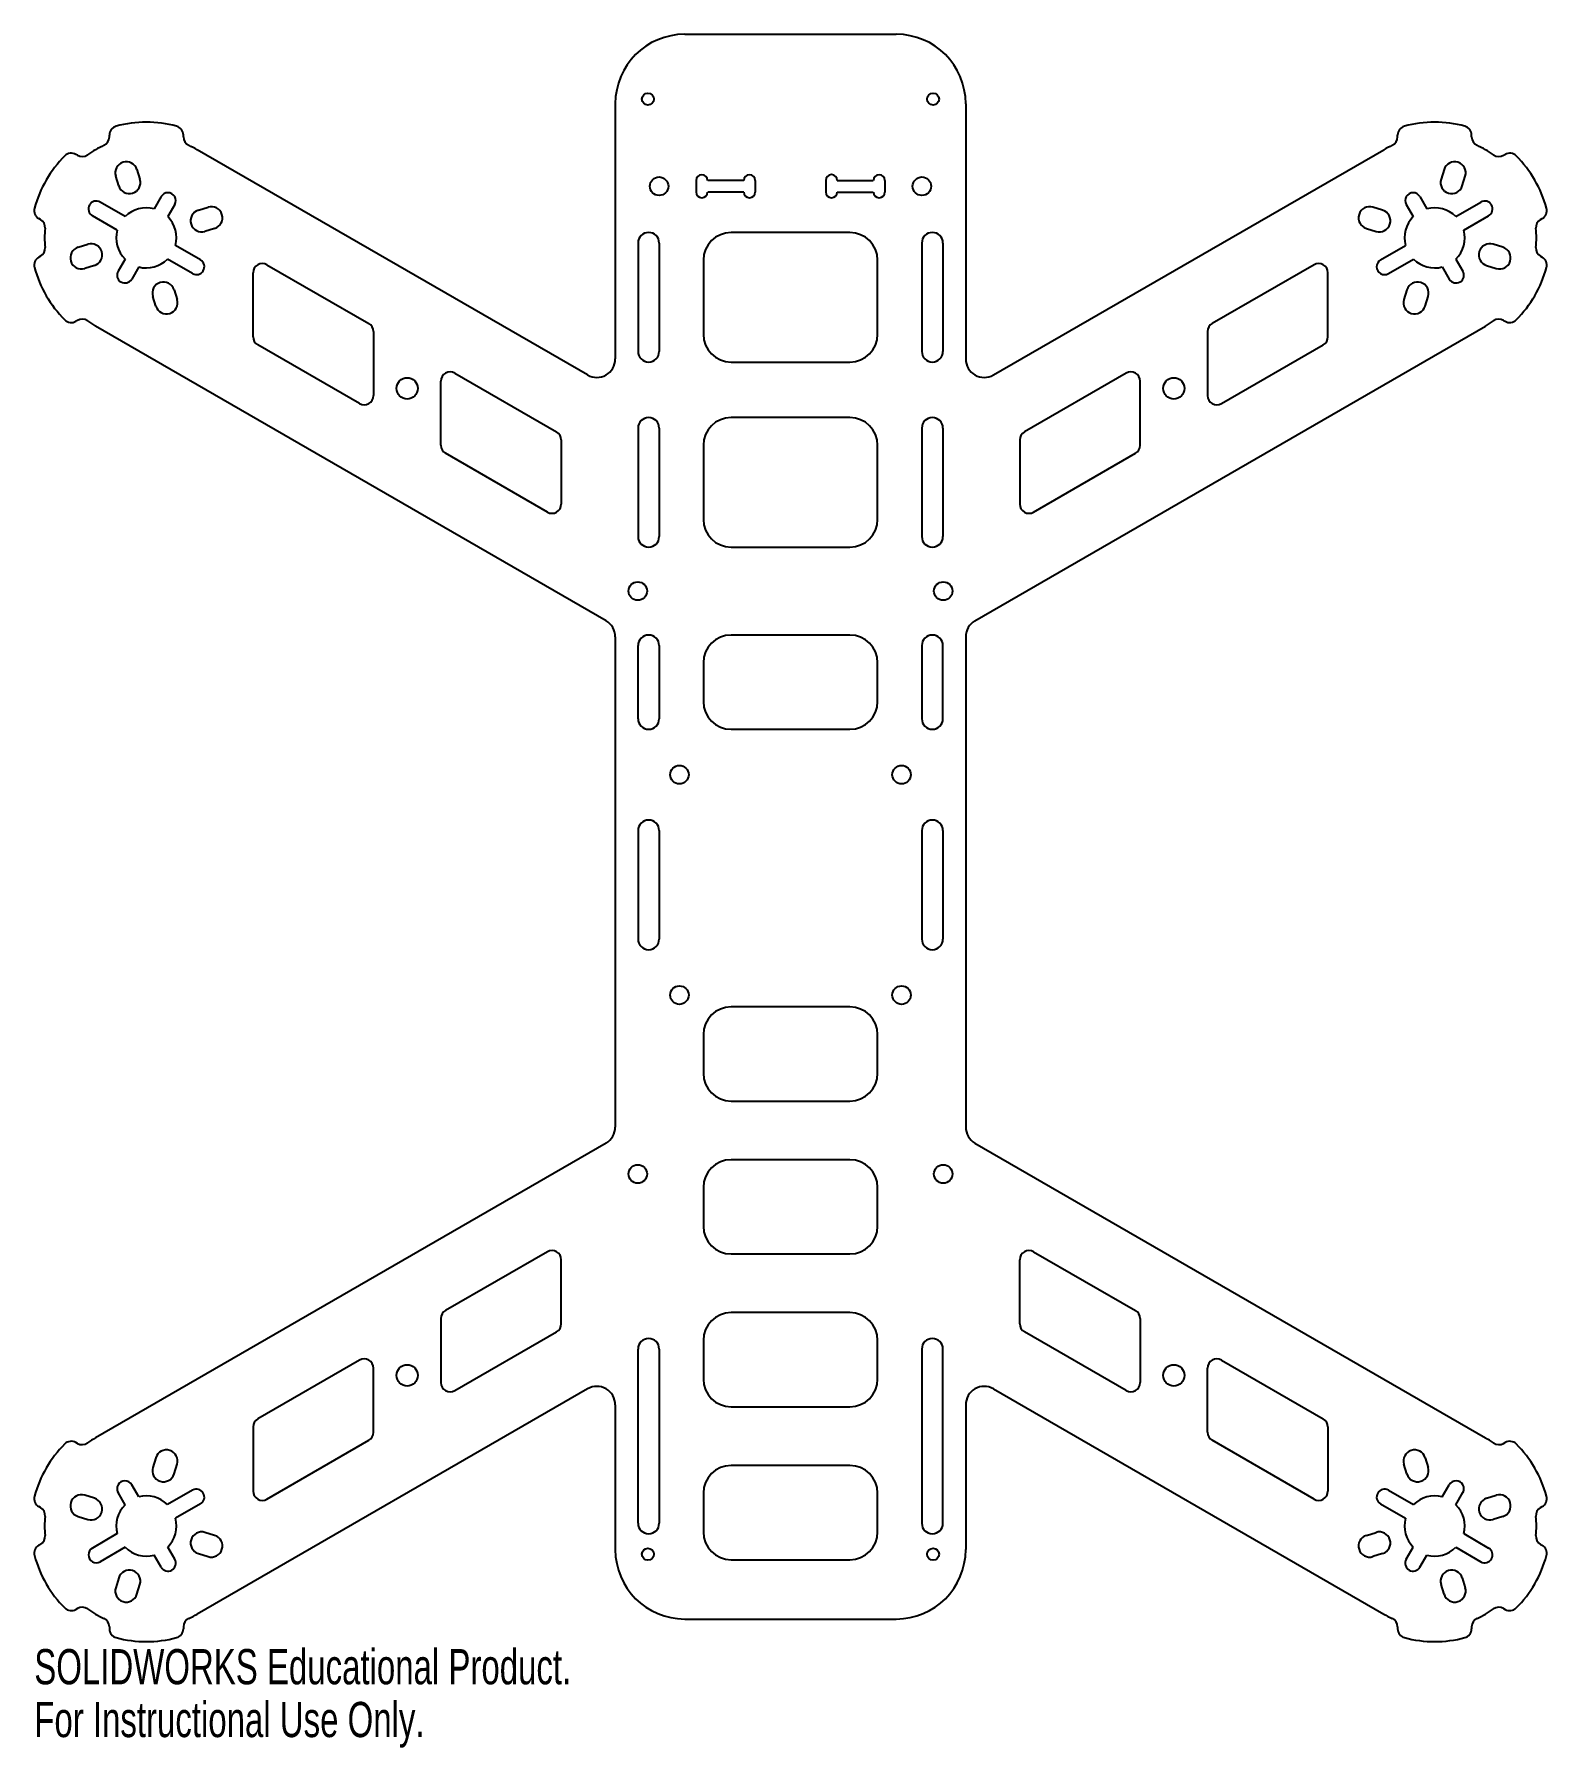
# Model space of a CAD drawing. Header units: inches. Extents: x -4.09 to 4.09, y -8.64 to 0.62.
import ezdxf

# ---------------------------------------------------------------- set-up
doc = ezdxf.new("R2010")
doc.units = ezdxf.units.IN
doc.header["$MEASUREMENT"] = 0
doc.styles.add('SLDTEXTSTYLE0', font='TXT', dxfattribs={"width": 0.7})

msp = doc.modelspace()

# ---------------------------------------------------------------- linework, layer by layer
at = {"color": 7, "linetype": 'Continuous', "lineweight": 25}
for p, q in [((-0.5715, 0.621), (0.5715, 0.621)), ((-0.9465, 0.246), (-0.9465, -1.1333)), ((0.9465, 0.246), (0.9465, -1.1333)), ((-3.6799, 0.0664), (-3.6799, 0.0761)), ((-3.2799, 0.0664), (-3.2799, 0.0761)), ((3.2799, 0.0664), (3.2799, 0.0761)), ((3.6799, 0.0664), (3.6799, 0.0761)), ((-3.8522, -0.0331), (-3.8606, -0.0282)), ((-1.0965, -1.2199), (-3.2049, -0.0027)), ((1.0965, -1.2199), (3.2049, -0.0027)), ((3.8522, -0.0331), (3.8606, -0.0282)), ((-3.6294, -0.1981), (-3.6456, -0.1456)), ((-3.5309, -0.1102), (-3.5147, -0.1627)), ((-0.51, -0.1688), (-0.51, -0.2313)), ((-0.2525, -0.1688), (-0.4475, -0.1688)), ((-0.19, -0.1688), (-0.19, -0.2313)), ((0.19, -0.1688), (0.19, -0.2313)), ((0.2525, -0.1688), (0.4475, -0.1688)), ((0.51, -0.1688), (0.51, -0.2313)), ((3.5309, -0.1102), (3.5147, -0.1627)), ((3.6294, -0.1981), (3.6456, -0.1456)), ((-3.4004, -0.2564), (-3.4382, -0.3219)), ((-0.2525, -0.2313), (-0.4475, -0.2313)), ((0.2525, -0.2313), (0.4475, -0.2313)), ((3.4004, -0.2564), (3.4382, -0.3219)), ((-3.6369, -0.4374), (-3.7717, -0.3596)), ((-3.5944, -0.3638), (-3.7292, -0.2859)), ((-3.3268, -0.2989), (-3.3646, -0.3644)), ((-3.199, -0.3295), (-3.1464, -0.3133)), ((3.199, -0.3295), (3.1464, -0.3133)), ((3.3268, -0.2989), (3.3646, -0.3644)), ((3.5944, -0.3638), (3.7292, -0.2859)), ((3.6369, -0.4374), (3.7717, -0.3596)), ((-4.0522, -0.3795), (-4.0606, -0.3747)), ((-3.111, -0.4279), (-3.1636, -0.4441)), ((0.3205, -0.45), (-0.3205, -0.45)), ((3.111, -0.4279), (3.1636, -0.4441)), ((4.0522, -0.3795), (4.0606, -0.3747)), ((-3.8487, -0.5301), (-3.7961, -0.5139)), ((-3.188, -0.5984), (-3.3228, -0.5206)), ((-0.8235, -0.507), (-0.8235, -1.093)), ((-0.7095, -0.507), (-0.7095, -1.093)), ((0.7095, -0.507), (0.7095, -1.093)), ((0.8235, -0.507), (0.8235, -1.093)), ((3.188, -0.5984), (3.3228, -0.5206)), ((3.8487, -0.5301), (3.7961, -0.5139)), ((-4.0522, -0.5785), (-4.0606, -0.5833)), ((-3.7608, -0.6285), (-3.8133, -0.6447)), ((-3.5951, -0.5936), (-3.6329, -0.6591)), ((-3.5215, -0.6361), (-3.5593, -0.7016)), ((-3.2305, -0.6721), (-3.3653, -0.5942)), ((-2.8285, -0.6241), (-2.2785, -0.9417)), ((-0.4705, -0.6), (-0.4705, -1)), ((0.4705, -1), (0.4705, -0.6)), ((2.8285, -0.6241), (2.2785, -0.9417)), ((3.2305, -0.6721), (3.3653, -0.5942)), ((3.5215, -0.6361), (3.5593, -0.7016)), ((3.5951, -0.5936), (3.6329, -0.6591)), ((3.7608, -0.6285), (3.8133, -0.6447)), ((4.0522, -0.5785), (4.0606, -0.5833)), ((-2.9035, -1.0138), (-2.9035, -0.6674)), ((2.9035, -1.0138), (2.9035, -0.6674)), ((-3.4288, -0.8478), (-3.445, -0.7953)), ((-3.3303, -0.7599), (-3.3141, -0.8124)), ((3.3303, -0.7599), (3.3141, -0.8124)), ((3.4288, -0.8478), (3.445, -0.7953)), ((-3.8522, -0.9249), (-3.8606, -0.9298)), ((3.8522, -0.9249), (3.8606, -0.9298)), ((-0.9965, -2.5479), (-3.7549, -0.9553)), ((-2.2535, -0.985), (-2.2535, -1.3314)), ((0.9965, -2.5479), (3.7549, -0.9553)), ((2.2535, -0.985), (2.2535, -1.3314)), ((-2.3285, -1.3747), (-2.8785, -1.0571)), ((2.3285, -1.3747), (2.8785, -1.0571)), ((-0.3205, -1.15), (0.3205, -1.15)), ((-1.8885, -1.5998), (-1.8885, -1.2534)), ((-1.8135, -1.2101), (-1.2635, -1.5277)), ((1.8135, -1.2101), (1.2635, -1.5277)), ((1.8885, -1.5998), (1.8885, -1.2534)), ((0.3205, -1.45), (-0.3205, -1.45)), ((-1.2385, -1.571), (-1.2385, -1.9174)), ((-0.8235, -1.507), (-0.8235, -2.093)), ((-0.7095, -1.507), (-0.7095, -2.093)), ((0.7095, -1.507), (0.7095, -2.093)), ((0.8235, -1.507), (0.8235, -2.093)), ((1.2385, -1.571), (1.2385, -1.9174)), ((-1.3135, -1.9607), (-1.8635, -1.6431)), ((-0.4705, -1.6), (-0.4705, -2)), ((0.4705, -2), (0.4705, -1.6)), ((1.3135, -1.9607), (1.8635, -1.6431)), ((-0.3205, -2.15), (0.3205, -2.15)), ((-0.9465, -2.6345), (-0.9465, -5.2833)), ((-0.8235, -3.077), (-0.8235, -2.682)), ((-0.7095, -2.682), (-0.7095, -3.077)), ((0.3205, -2.625), (-0.3205, -2.625)), ((0.7095, -2.682), (0.7095, -3.077)), ((0.8235, -3.077), (0.8235, -2.682)), ((0.9465, -2.6345), (0.9465, -5.2833)), ((-0.4705, -2.775), (-0.4705, -2.984)), ((0.4705, -2.984), (0.4705, -2.775)), ((-0.3205, -3.134), (0.3205, -3.134)), ((-0.8235, -3.682), (-0.8235, -4.268)), ((-0.7095, -3.682), (-0.7095, -4.268)), ((0.7095, -3.682), (0.7095, -4.268)), ((0.8235, -3.682), (0.8235, -4.268)), ((0.3205, -4.634), (-0.3205, -4.634)), ((-0.4705, -4.784), (-0.4705, -4.993)), ((0.4705, -4.993), (0.4705, -4.784)), ((-0.3205, -5.143), (0.3205, -5.143)), ((-0.9965, -5.3699), (-3.7549, -6.9624)), ((0.3205, -5.46), (-0.3205, -5.46)), ((0.9965, -5.3699), (3.7549, -6.9624)), ((-0.4705, -5.61), (-0.4705, -5.819)), ((0.4705, -5.819), (0.4705, -5.61)), ((-1.3135, -5.957), (-1.8635, -6.2746)), ((-1.2385, -6.3467), (-1.2385, -6.0003)), ((-0.3205, -5.969), (0.3205, -5.969)), ((1.2385, -6.3467), (1.2385, -6.0003)), ((1.3135, -5.957), (1.8635, -6.2746)), ((0.3205, -6.286), (-0.3205, -6.286)), ((-1.8885, -6.3179), (-1.8885, -6.6643)), ((1.8885, -6.3179), (1.8885, -6.6643)), ((-1.8135, -6.7076), (-1.2635, -6.39)), ((-0.4705, -6.436), (-0.4705, -6.645)), ((0.4705, -6.645), (0.4705, -6.436)), ((1.8135, -6.7076), (1.2635, -6.39)), ((-2.3285, -6.543), (-2.8785, -6.8606)), ((-0.8235, -7.424), (-0.8235, -6.483)), ((-0.7095, -6.483), (-0.7095, -7.424)), ((0.7095, -6.483), (0.7095, -7.424)), ((0.8235, -7.424), (0.8235, -6.483)), ((2.3285, -6.543), (2.8785, -6.8606)), ((-2.2535, -6.9327), (-2.2535, -6.5863)), ((2.2535, -6.9327), (2.2535, -6.5863)), ((-1.0965, -6.6978), (-3.2049, -7.915)), ((1.0965, -6.6978), (3.2049, -7.915)), ((-0.9465, -6.7844), (-0.9465, -7.5665)), ((-0.3205, -6.795), (0.3205, -6.795)), ((0.9465, -6.7844), (0.9465, -7.5665)), ((-2.9035, -6.9039), (-2.9035, -7.2503)), ((2.9035, -6.9039), (2.9035, -7.2503)), ((-3.8522, -6.9928), (-3.8606, -6.988)), ((-2.8285, -7.2936), (-2.2785, -6.976)), ((2.8285, -7.2936), (2.2785, -6.976)), ((3.8522, -6.9928), (3.8606, -6.988)), ((-3.4288, -7.0699), (-3.445, -7.1224)), ((-3.3303, -7.1578), (-3.3141, -7.1053)), ((0.3205, -7.112), (-0.3205, -7.112)), ((3.3303, -7.1578), (3.3141, -7.1053)), ((3.4288, -7.0699), (3.445, -7.1224)), ((-3.5215, -7.2816), (-3.5593, -7.2161)), ((3.5215, -7.2816), (3.5593, -7.2161)), ((-3.7608, -7.2892), (-3.8133, -7.273)), ((-3.5951, -7.3241), (-3.6329, -7.2586)), ((-3.2305, -7.2457), (-3.3653, -7.3235)), ((-0.4705, -7.262), (-0.4705, -7.471)), ((0.4705, -7.471), (0.4705, -7.262)), ((3.2305, -7.2457), (3.3653, -7.3235)), ((3.5951, -7.3241), (3.6329, -7.2586)), ((3.7608, -7.2892), (3.8133, -7.273)), ((-4.0522, -7.3392), (-4.0606, -7.3344)), ((-3.8487, -7.3876), (-3.7961, -7.4039)), ((-3.188, -7.3193), (-3.3228, -7.3971)), ((3.188, -7.3193), (3.3228, -7.3971)), ((3.8487, -7.3876), (3.7961, -7.4039)), ((4.0522, -7.3392), (4.0606, -7.3344)), ((-3.6369, -7.4803), (-3.7717, -7.5582)), ((-3.111, -7.4898), (-3.1636, -7.4736)), ((3.111, -7.4898), (3.1636, -7.4736)), ((3.6369, -7.4803), (3.7717, -7.5582)), ((-4.0522, -7.5382), (-4.0606, -7.5431)), ((-3.5944, -7.5539), (-3.7292, -7.6318)), ((-3.3268, -7.6188), (-3.3646, -7.5533)), ((-3.199, -7.5882), (-3.1464, -7.6044)), ((3.199, -7.5882), (3.1464, -7.6044)), ((3.3268, -7.6188), (3.3646, -7.5533)), ((3.5944, -7.5539), (3.7292, -7.6318)), ((4.0522, -7.5382), (4.0606, -7.5431)), ((-3.4004, -7.6613), (-3.4382, -7.5958)), ((-0.3205, -7.621), (0.3205, -7.621)), ((3.4004, -7.6613), (3.4382, -7.5958)), ((-3.6294, -7.7196), (-3.6456, -7.7722)), ((-3.5309, -7.8076), (-3.5147, -7.755)), ((3.5309, -7.8076), (3.5147, -7.755)), ((3.6294, -7.7196), (3.6456, -7.7722)), ((-3.8522, -7.8846), (-3.8606, -7.8895)), ((-0.5715, -7.9415), (0.5715, -7.9415)), ((3.8522, -7.8846), (3.8606, -7.8895)), ((-3.6799, -7.9841), (-3.6799, -7.9938)), ((-3.2799, -7.9841), (-3.2799, -7.9938)), ((3.2799, -7.9841), (3.2799, -7.9938)), ((3.6799, -7.9841), (3.6799, -7.9938))]:
    msp.add_line(p, q, dxfattribs=at)
for centre, radius in [((-0.77, 0.271), 0.0325), ((0.77, 0.271), 0.0325), ((-0.71, -0.2), 0.05), ((0.71, -0.2), 0.05), ((-2.071, -1.2924), 0.0575), ((2.071, -1.2924), 0.0575), ((-0.825, -2.3875), 0.05), ((0.825, -2.3875), 0.05), ((-0.6, -3.3795), 0.05), ((0.6, -3.3795), 0.05), ((-0.6, -4.5705), 0.05), ((0.6, -4.5705), 0.05), ((-0.825, -5.537), 0.05), ((0.825, -5.537), 0.05), ((-2.071, -6.6253), 0.0575), ((2.071, -6.6253), 0.0575), ((-0.77, -7.5915), 0.0325), ((0.77, -7.5915), 0.0325)]:
    msp.add_circle(centre, radius, dxfattribs=at)
for centre, radius, start, end in [((-0.5715, 0.246), 0.375, 90, 180), ((0.5715, 0.246), 0.375, 0, 90), ((-3.6299, 0.0761), 0.05, 105.12167, 180), ((-3.4799, -0.479), 0.625, 74.87833, 105.12167), ((-3.3299, 0.0761), 0.05, 0, 74.87833), ((3.3299, 0.0761), 0.05, 105.12167, 180), ((3.4799, -0.479), 0.625, 74.87833, 105.12167), ((3.6299, 0.0761), 0.05, 360, 74.87833), ((-3.4799, -0.479), 0.55, 114.62432, 125.37568), ((-3.7299, 0.0664), 0.05, 294.62432, 360), ((-3.2299, 0.0664), 0.05, 180, 245.37568), ((-3.4799, -0.479), 0.55, 60, 65.37568), ((3.4799, -0.479), 0.55, 114.62432, 120), ((3.2299, 0.0664), 0.05, 294.62432, 0), ((3.7299, 0.0664), 0.05, 180, 245.37568), ((3.4799, -0.479), 0.55, 54.62432, 65.37568), ((-3.4799, -0.479), 0.625, 134.87833, 165.12167), ((-3.8856, -0.0716), 0.05, 60, 134.87833), ((-3.8272, 0.0102), 0.05, 240, 305.37568), ((-3.5883, -0.1279), 0.06, 17.15636, 197.15636), ((3.5883, -0.1279), 0.06, 342.84364, 162.84364), ((3.8272, 0.0102), 0.05, 234.62432, 300), ((3.8856, -0.0716), 0.05, 45.12167, 120), ((3.4799, -0.479), 0.625, 14.87833, 45.12167), ((-3.572, -0.1804), 0.06, 197.15636, 17.15636), ((-0.4788, -0.1688), 0.0312, 0, 180), ((-0.2213, -0.1688), 0.0312, 0, 180), ((0.2213, -0.1688), 0.0313, 0, 180), ((0.4788, -0.1688), 0.0312, 0, 180), ((3.572, -0.1804), 0.06, 162.84364, 342.84364), ((-3.3636, -0.2776), 0.0425, 330, 150), ((-0.4788, -0.2313), 0.0312, 180, 0), ((-0.2213, -0.2313), 0.0312, 180, 0), ((0.2213, -0.2313), 0.0312, 180, 0), ((0.4788, -0.2313), 0.0312, 180, 0), ((3.3636, -0.2776), 0.0425, 30, 210), ((-4.0356, -0.3314), 0.05, 165.12167, 240), ((-3.7505, -0.3227), 0.0425, 60, 240), ((-3.4799, -0.479), 0.1625, 75.16137, 134.83863), ((-3.4799, -0.479), 0.1625, 345.16137, 44.83863), ((-3.1813, -0.3868), 0.06, 107.15636, 287.15636), ((-3.1287, -0.3706), 0.06, 287.15636, 107.15636), ((3.1287, -0.3706), 0.06, 72.84364, 252.84364), ((3.1813, -0.3868), 0.06, 252.84364, 72.84364), ((3.4799, -0.479), 0.1625, 135.16137, 194.83863), ((3.4799, -0.479), 0.1625, 45.16137, 104.83863), ((3.7505, -0.3227), 0.0425, 300, 120), ((4.0356, -0.3314), 0.05, 300, 14.87833), ((-4.0772, -0.4228), 0.05, 354.62432, 60), ((-3.4799, -0.479), 0.55, 174.62432, 185.37568), ((-3.4799, -0.479), 0.1625, 165.16137, 224.83863), ((-0.7665, -0.507), 0.057, 0, 180), ((-0.3205, -0.6), 0.15, 90, 180), ((0.3205, -0.6), 0.15, 0, 90), ((0.7665, -0.507), 0.057, 0, 180), ((3.4799, -0.479), 0.1625, 315.16137, 14.83863), ((4.0772, -0.4228), 0.05, 120, 185.37568), ((3.4799, -0.479), 0.55, 354.62432, 5.37568), ((-4.0772, -0.5352), 0.05, 300, 5.37568), ((-3.831, -0.5874), 0.06, 107.15636, 287.15636), ((-3.7785, -0.5712), 0.06, 287.15636, 107.15636), ((3.7785, -0.5712), 0.06, 72.84364, 252.84364), ((3.831, -0.5874), 0.06, 252.84364, 72.84364), ((4.0772, -0.5352), 0.05, 174.62432, 240), ((-4.0356, -0.6266), 0.05, 120, 194.87833), ((-3.4799, -0.479), 0.625, 194.87833, 225.12167), ((-3.4799, -0.479), 0.1625, 255.16137, 314.83863), ((-3.2092, -0.6352), 0.0425, 240, 60), ((-2.8535, -0.6674), 0.05, 60, 180), ((2.8535, -0.6674), 0.05, 0, 120), ((3.2092, -0.6352), 0.0425, 120, 300), ((3.4799, -0.479), 0.1625, 225.16137, 284.83863), ((3.4799, -0.479), 0.625, 314.87833, 345.12167), ((4.0356, -0.6266), 0.05, 345.12167, 60), ((-3.5961, -0.6804), 0.0425, 150, 330), ((-3.3877, -0.7776), 0.06, 17.15636, 197.15636), ((3.3877, -0.7776), 0.06, 342.84364, 162.84364), ((3.5961, -0.6804), 0.0425, 210, 30), ((-3.3715, -0.8301), 0.06, 197.15636, 17.15636), ((3.3715, -0.8301), 0.06, 162.84364, 342.84364), ((-3.8856, -0.8864), 0.05, 225.12167, 300), ((-3.8272, -0.9682), 0.05, 54.62432, 120), ((3.8272, -0.9682), 0.05, 60, 125.37568), ((3.8856, -0.8864), 0.05, 240, 314.87833), ((-3.4799, -0.479), 0.55, 234.62432, 240), ((-2.8535, -1.0138), 0.05, 180, 240), ((-2.3035, -0.985), 0.05, 0, 60), ((-0.3205, -1), 0.15, 180, 270), ((0.3205, -1), 0.15, 270, 0), ((2.3035, -0.985), 0.05, 120, 180), ((2.8535, -1.0138), 0.05, 300, 0), ((3.4799, -0.479), 0.55, 300, 305.37568), ((-0.7665, -1.093), 0.057, 180, 0), ((0.7665, -1.093), 0.057, 180, 0), ((-1.8385, -1.2534), 0.05, 60, 180), ((-1.0465, -1.1333), 0.1, 240, 0), ((1.0465, -1.1333), 0.1, 180, 300), ((1.8385, -1.2534), 0.05, 0, 120), ((-2.3035, -1.3314), 0.05, 240, 0), ((2.3035, -1.3314), 0.05, 180, 300), ((-0.7665, -1.507), 0.057, 0, 180), ((-0.3205, -1.6), 0.15, 90, 180), ((0.3205, -1.6), 0.15, 0, 90), ((0.7665, -1.507), 0.057, 0, 180), ((-1.2885, -1.571), 0.05, 0, 60), ((1.2885, -1.571), 0.05, 120, 180), ((-1.8385, -1.5998), 0.05, 180, 240), ((1.8385, -1.5998), 0.05, 300, 0), ((-1.2885, -1.9174), 0.05, 240, 0), ((1.2885, -1.9174), 0.05, 180, 300), ((-0.3205, -2), 0.15, 180, 270), ((0.3205, -2), 0.15, 270, 0), ((-0.7665, -2.093), 0.057, 180, 0), ((0.7665, -2.093), 0.057, 180, 0), ((-1.0465, -2.6345), 0.1, 0, 60), ((1.0465, -2.6345), 0.1, 120, 180), ((-0.7665, -2.682), 0.057, 0, 180), ((-0.3205, -2.775), 0.15, 90, 180), ((0.3205, -2.775), 0.15, 0, 90), ((0.7665, -2.682), 0.057, 0, 180), ((-0.3205, -2.984), 0.15, 180, 270), ((0.3205, -2.984), 0.15, 270, 0), ((-0.7665, -3.077), 0.057, 180, 0), ((0.7665, -3.077), 0.057, 180, 0), ((-0.7665, -3.682), 0.057, 0, 180), ((0.7665, -3.682), 0.057, 0, 180), ((-0.7665, -4.268), 0.057, 180, 0), ((0.7665, -4.268), 0.057, 180, 0), ((-0.3205, -4.784), 0.15, 90, 180), ((0.3205, -4.784), 0.15, 0, 90), ((-0.3205, -4.993), 0.15, 180, 270), ((0.3205, -4.993), 0.15, 270, 0), ((-1.0465, -5.2833), 0.1, 300, 0), ((1.0465, -5.2833), 0.1, 180, 240), ((-0.3205, -5.61), 0.15, 90, 180), ((0.3205, -5.61), 0.15, 0, 90), ((-0.3205, -5.819), 0.15, 180, 270), ((0.3205, -5.819), 0.15, 270, 0), ((-1.2885, -6.0003), 0.05, 0, 120), ((1.2885, -6.0003), 0.05, 60, 180), ((-1.8385, -6.3179), 0.05, 120, 180), ((-0.3205, -6.436), 0.15, 90, 180), ((0.3205, -6.436), 0.15, 0, 90), ((1.8385, -6.3179), 0.05, 0, 60), ((-1.2885, -6.3467), 0.05, 300, 0), ((1.2885, -6.3467), 0.05, 180, 240), ((-0.7665, -6.483), 0.057, 360, 180), ((0.7665, -6.483), 0.057, 360, 180), ((-2.3035, -6.5863), 0.05, 0, 120), ((2.3035, -6.5863), 0.05, 60, 180), ((-1.8385, -6.6643), 0.05, 180, 300), ((-0.3205, -6.645), 0.15, 180, 270), ((0.3205, -6.645), 0.15, 270, 0), ((1.8385, -6.6643), 0.05, 240, 0), ((-1.0465, -6.7844), 0.1, 0, 120), ((1.0465, -6.7844), 0.1, 60, 180), ((-2.8535, -6.9039), 0.05, 120, 180), ((-2.3035, -6.9327), 0.05, 300, 0), ((2.3035, -6.9327), 0.05, 180, 240), ((2.8535, -6.9039), 0.05, 0, 60), ((-3.4799, -7.4387), 0.625, 134.87833, 165.12167), ((-3.8856, -7.0313), 0.05, 60, 134.87833), ((-3.8272, -6.9495), 0.05, 240, 305.37568), ((-3.4799, -7.4387), 0.55, 120, 125.37568), ((-3.3715, -7.0876), 0.06, 342.84364, 162.84364), ((3.3715, -7.0876), 0.06, 17.15636, 197.15636), ((3.4799, -7.4387), 0.55, 54.62432, 60), ((3.8272, -6.9495), 0.05, 234.62432, 300), ((3.8856, -7.0313), 0.05, 45.12167, 120), ((3.4799, -7.4387), 0.625, 14.87833, 45.12167), ((-3.3877, -7.1401), 0.06, 162.84364, 342.84364), ((-0.3205, -7.262), 0.15, 90, 180), ((0.3205, -7.262), 0.15, 0, 90), ((3.3877, -7.1401), 0.06, 197.15636, 17.15636), ((-3.5961, -7.2374), 0.0425, 30, 210), ((3.5961, -7.2374), 0.0425, 330, 150), ((-4.0356, -7.2911), 0.05, 165.12167, 240), ((-3.831, -7.3303), 0.06, 72.84364, 252.84364), ((-3.7785, -7.3465), 0.06, 252.84364, 72.84364), ((-3.4799, -7.4387), 0.1625, 45.16137, 104.83863), ((-3.2092, -7.2825), 0.0425, 300, 120), ((-2.8535, -7.2503), 0.05, 180, 300), ((2.8535, -7.2503), 0.05, 240, 0), ((3.2092, -7.2825), 0.0425, 60, 240), ((3.4799, -7.4387), 0.1625, 75.16137, 134.83863), ((3.7785, -7.3465), 0.06, 107.15636, 287.15636), ((3.831, -7.3303), 0.06, 287.15636, 107.15636), ((4.0356, -7.2911), 0.05, 300, 14.87833), ((-4.0772, -7.3825), 0.05, 354.62432, 60), ((-3.4799, -7.4387), 0.55, 174.62432, 185.37568), ((-3.4799, -7.4387), 0.1625, 135.16137, 194.83863), ((-3.4799, -7.4387), 0.1625, 315.16137, 14.83863), ((3.4799, -7.4387), 0.1625, 165.16137, 224.83863), ((3.4799, -7.4387), 0.1625, 345.16137, 44.83863), ((4.0772, -7.3825), 0.05, 120, 185.37568), ((3.4799, -7.4387), 0.55, 354.62432, 5.37568), ((-4.0772, -7.4949), 0.05, 300, 5.37568), ((-3.1813, -7.5309), 0.06, 72.84364, 252.84364), ((-3.1287, -7.5471), 0.06, 252.84364, 72.84364), ((-0.7665, -7.424), 0.057, 180, 0), ((-0.3205, -7.471), 0.15, 180, 270), ((0.3205, -7.471), 0.15, 270, 0), ((0.7665, -7.424), 0.057, 180, 0), ((3.1287, -7.5471), 0.06, 107.15636, 287.15636), ((3.1813, -7.5309), 0.06, 287.15636, 107.15636), ((4.0772, -7.4949), 0.05, 174.62432, 240), ((-4.0356, -7.5864), 0.05, 120, 194.87833), ((-3.7505, -7.595), 0.0425, 120, 300), ((-3.4799, -7.4387), 0.1625, 225.16137, 284.83863), ((-0.5715, -7.5665), 0.375, 180, 270), ((0.5715, -7.5665), 0.375, 270, 0), ((3.4799, -7.4387), 0.1625, 255.16137, 314.83863), ((3.7505, -7.595), 0.0425, 240, 60), ((4.0356, -7.5864), 0.05, 345.12167, 60), ((-3.4799, -7.4387), 0.625, 194.87833, 225.12167), ((-3.572, -7.7373), 0.06, 342.84364, 162.84364), ((-3.3636, -7.6401), 0.0425, 210, 30), ((3.3636, -7.6401), 0.0425, 150, 330), ((3.572, -7.7373), 0.06, 17.15636, 197.15636), ((3.4799, -7.4387), 0.625, 314.87833, 345.12167), ((-3.5883, -7.7899), 0.06, 162.84364, 342.84364), ((3.5883, -7.7899), 0.06, 197.15636, 17.15636), ((-3.8856, -7.8462), 0.05, 225.12167, 300), ((-3.8272, -7.9279), 0.05, 54.62432, 120), ((-3.4799, -7.4387), 0.55, 234.62432, 245.37568), ((-3.7299, -7.9841), 0.05, 0, 65.37568), ((-3.2299, -7.9841), 0.05, 114.62432, 180), ((-3.4799, -7.4387), 0.55, 294.62432, 300), ((3.4799, -7.4387), 0.55, 240, 245.37568), ((3.2299, -7.9841), 0.05, 360, 65.37568), ((3.7299, -7.9841), 0.05, 114.62432, 180), ((3.4799, -7.4387), 0.55, 294.62432, 305.37568), ((3.8272, -7.9279), 0.05, 60, 125.37568), ((3.8856, -7.8462), 0.05, 240, 314.87833), ((-3.6299, -7.9938), 0.05, 180, 254.87833), ((-3.4799, -7.4387), 0.625, 254.87833, 285.12167), ((-3.3299, -7.9938), 0.05, 285.12167, 360), ((3.3299, -7.9938), 0.05, 180, 254.87833), ((3.4799, -7.4387), 0.625, 254.87833, 285.12167), ((3.6299, -7.9938), 0.05, 285.12167, 0)]:
    msp.add_arc(centre, radius, start, end, dxfattribs=at)

# ---------------------------------------------------------------- texts
at = {"color": 7, "linetype": 'Continuous', "char_height": 0.1903, "attachment_point": 1, "style": 'SLDTEXTSTYLE0'}
for s, insert in [('SOLIDWORKS Educational Product.', (-4.0856, -8.1039)), ('For Instructional Use Only.', (-4.0856, -8.3893))]:
    msp.add_mtext(s, dxfattribs=dict(at, insert=insert))

doc.saveas('drawing.dxf')
